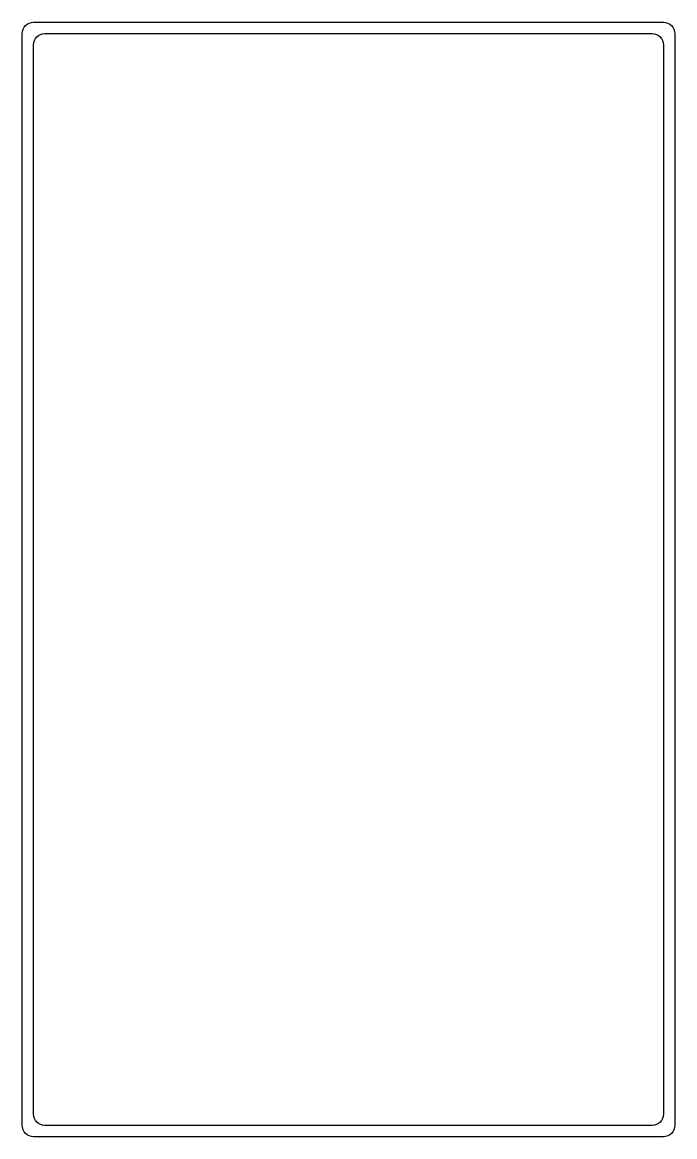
# Model space of a CAD drawing. Header units: millimetres. Extents: x 1345 to 2502, y 700 to 2675.
import ezdxf

# ---------------------------------------------------------------- set-up
doc = ezdxf.new("R2010")
doc.units = ezdxf.units.MM

msp = doc.modelspace()

# ---------------------------------------------------------------- linework, layer by layer
for points in [[(1345.4, 2655.3, -0.414214), (1365.4, 2675.3), (2481.8, 2675.3, -0.414214), (2501.8, 2655.3), (2501.8, 720.1, -0.414214), (2481.8, 700.1), (1365.4, 700.1, -0.414214), (1345.4, 720.1)], [(1365.4, 2635.3, -0.414214), (1385.4, 2655.3), (2461.8, 2655.3, -0.414214), (2481.8, 2635.3), (2481.8, 740.1, -0.414214), (2461.8, 720.1), (1385.4, 720.1, -0.414214), (1365.4, 740.1)]]:
    msp.add_lwpolyline(points, format="xyb", close=True)

doc.saveas('drawing.dxf')
